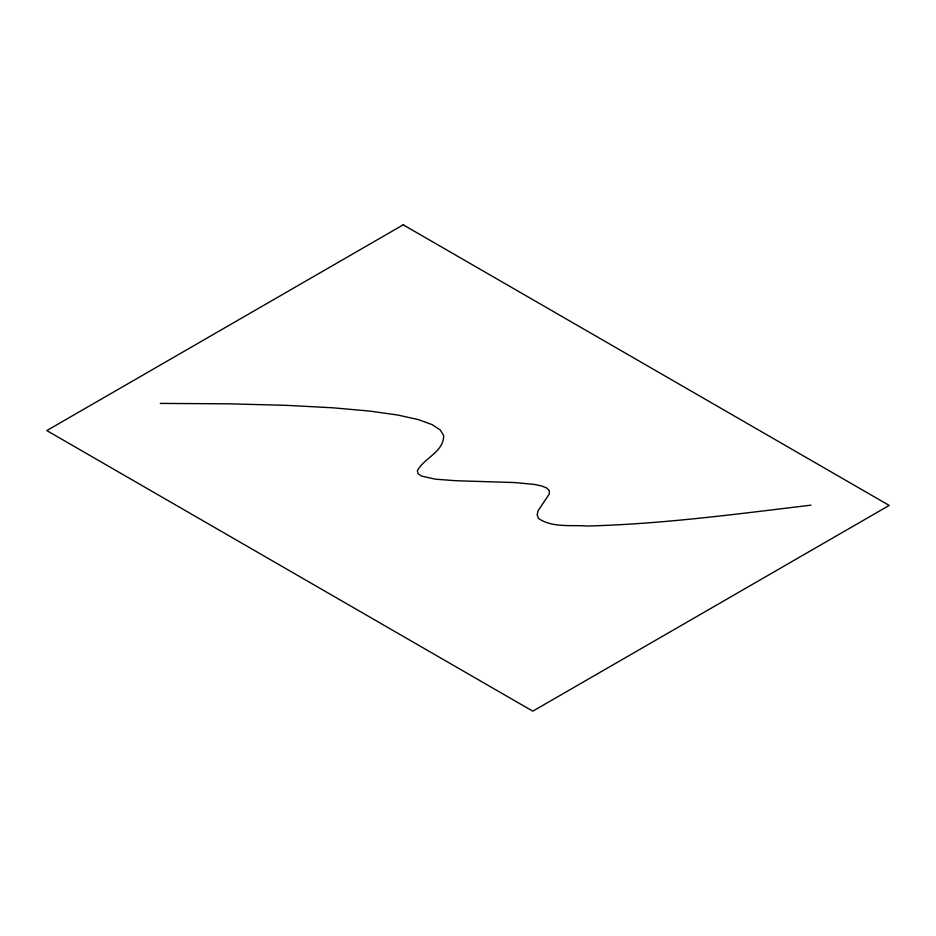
<?xml version="1.0" encoding="UTF-8"?>
<svg xmlns="http://www.w3.org/2000/svg" width="936" height="936" viewBox="0 0 936 936"><rect width="100%" height="100%" fill="white"/><g stroke="black" fill="none" stroke-linecap="round" stroke-linejoin="round"><path stroke-width="1.4" d="M810.974 505.159C736.562 514.063 662.08 524.125 587.071 526.032C571.077 524.768 552.579 527.998 538.563 518.509L537.124 514.765L538.165 510.646L549.292 493.974L549.338 490.651L546.706 487.995L541.581 485.948L534.316 484.427L514.917 482.566L455.481 480.706L435.228 479.162L421.528 476.061L418.064 473.71L417.362 470.691C424.289 457.798 443.711 452.041 443.664 435.603L440.294 430.01L432.186 424.64L418.369 419.609L397.847 415.046L369.638 411.068L332.76 407.792L286.217 405.335L229.051 403.837L160.255 403.404M403.205 224.827L46.8 430.583L532.795 711.173L889.2 505.417L403.205 224.827"/></g></svg>
